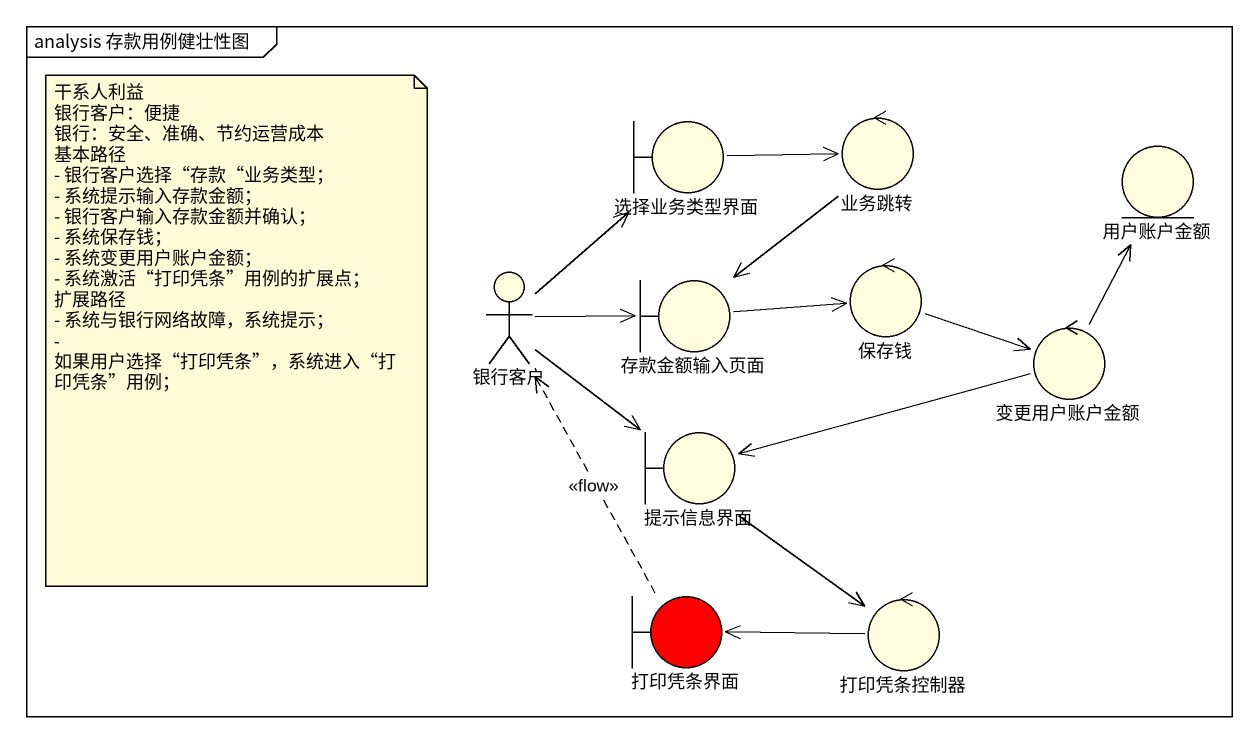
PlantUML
@startuml
mainframe analysis 存款用例健壮性图
boundary 选择业务类型界面 #FFFFE0
control 业务跳转 #FFFFE0
entity 用户账户金额 #FFFFE0
actor 银行客户 #FFFFE0
boundary 存款金额输入页面 #FFFFE0
control 保存钱 #FFFFE0
control 变更用户账户金额 #FFFFE0
boundary 提示信息界面 #FFFFE0
boundary 打印凭条界面 #FF0000
control 打印凭条控制器 #FFFFE0
选择业务类型界面 -right-> 业务跳转
业务跳转 --> 存款金额输入页面
银行客户 -up-> 选择业务类型界面
银行客户 -right-> 存款金额输入页面
银行客户 --> 提示信息界面
存款金额输入页面 -right-> 保存钱
保存钱 -right-> 变更用户账户金额
变更用户账户金额 -up-> 用户账户金额
变更用户账户金额 -left-> 提示信息界面
提示信息界面 --> 打印凭条控制器
打印凭条界面 .up.> 银行客户 : <<flow>>
打印凭条控制器 -left-> 打印凭条界面
note as N1
  干系人利益
  银行客户：便捷
  银行：安全、准确、节约运营成本
  基本路径
  - 银行客户选择“存款“业务类型；
  - 系统提示输入存款金额；
  - 银行客户输入存款金额并确认；
  - 系统保存钱；
  - 系统变更用户账户金额；
  - 系统激活“打印凭条”用例的扩展点；
  扩展路径
  - 系统与银行网络故障，系统提示；
  - 如果用户选择“打印凭条”，系统进入“打印凭条”用例；
end note
@enduml
